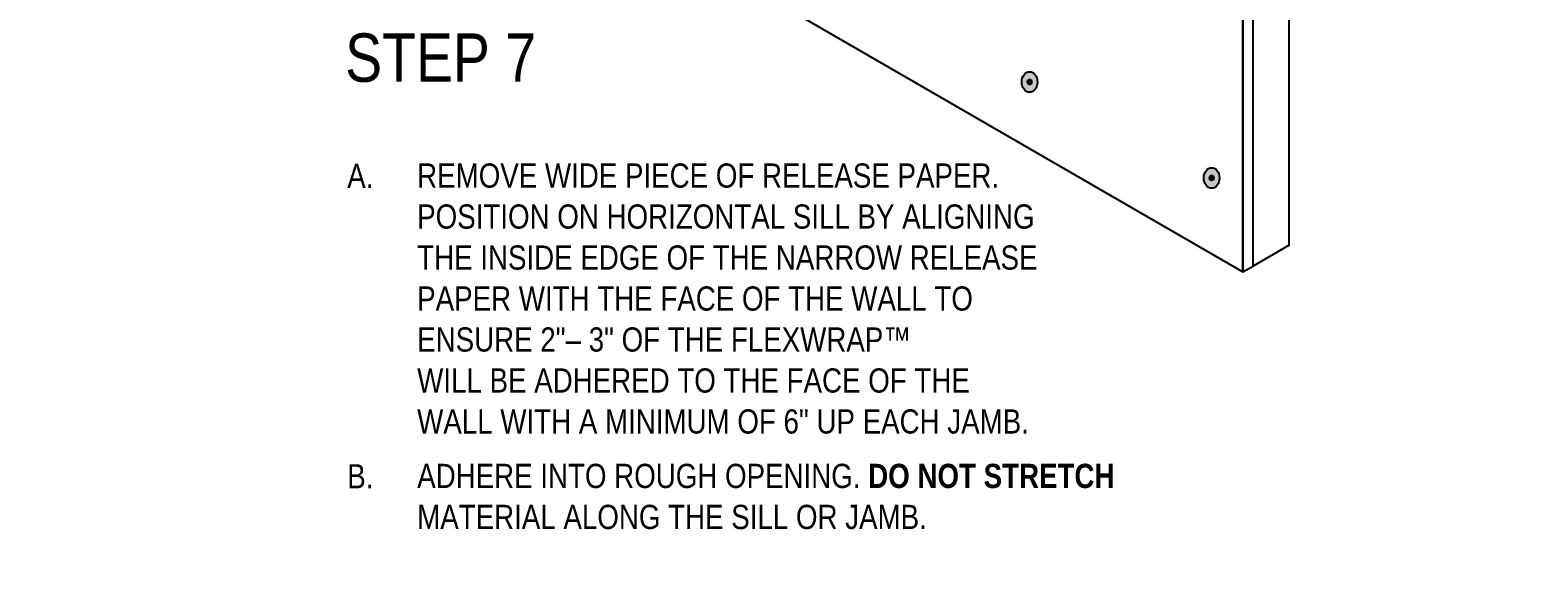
# Model space of a CAD drawing. Header units: inches. Extents: x -20.7 to 76.3, y -55.2 to 19.1.
# Drawn here: x -9.82 to -0.24, y 1.79 to 5.37 of the extents above; entities that cross this region are included whole.
import ezdxf

# ---------------------------------------------------------------- set-up
doc = ezdxf.new("R2010")
doc.units = ezdxf.units.IN
doc.header["$MEASUREMENT"] = 0
for name, color, linetype, lineweight in [('.ATI-TEXT', 7, 'Continuous', 0), ('G-ANNO-TTLB', 7, 'Continuous', 0), ('TYVEK', 7, 'Continuous', 0)]:
    doc.layers.add(name, color=color, linetype=linetype, lineweight=lineweight)

# ---------------------------------------------------------------- blocks, each defined once
blk = doc.blocks.new('Block_458')
at = {"layer": '.ATI-TEXT', "char_height": 0.2, "attachment_point": 7}
for s, insert in [('\\C18;\\c0;\\FArial Narrow|b0|i0|c1;\\H0.156297;\\W1.000000;REMOVE WIDE PIECE OF RELEASE PAPER. ', (-7.3182, 4.3439)), ('\\C18;\\c0;\\FArial Narrow|b0|i0|c1;\\H0.156297;\\W1.000000;A.', (-7.7701, 4.3439)), ('\\C18;\\c0;\\FArial Narrow|b0|i0|c1;\\H0.156297;\\W1.000000;POSITION ON HORIZONTAL SILL BY ALIGNING ', (-7.3182, 4.079)), ('\\C18;\\c0;\\FArial Narrow|b0|i0|c1;\\H0.156297;\\W1.000000;THE INSIDE EDGE OF THE NARROW RELEASE ', (-7.3182, 3.8141)), ('\\C18;\\c0;\\FArial Narrow|b0|i0|c1;\\H0.156297;\\W1.000000;PAPER WITH THE FACE OF THE WALL TO ', (-7.3182, 3.5492)), ('\\C18;\\c0;\\FArial Narrow|b0|i0|c1;\\H0.156297;\\W1.000000;ENSURE 2"– 3" OF THE FLEXWRAP™                 ', (-7.3182, 3.2843)), ('\\C18;\\c0;\\FArial Narrow|b0|i0|c1;\\H0.156297;\\W1.000000;WILL BE ADHERED TO THE FACE OF THE ', (-7.3182, 3.0194)), ('\\C18;\\c0;\\FArial Narrow|b0|i0|c1;\\H0.156297;\\W1.000000;WALL WITH A MINIMUM OF 6" UP EACH JAMB.', (-7.3182, 2.7545)), ('\\C18;\\c0;\\FArial Narrow|b0|i0|c1;\\H0.156297;\\W1.000000;B.', (-7.7703, 2.4024)), ('\\C18;\\c0;\\FArial Narrow|b0|i0|c1;\\H0.156297;\\W1.000000;ADHERE INTO ROUGH OPENING. \\FArial Narrow Bold|b1|i0|c1;DO NOT STRETCH\\FArial Narrow|b0|i0|c1; ', (-7.3182, 2.4025)), ('\\C18;\\c0;\\FArial Narrow|b0|i0|c1;\\H0.156297;\\W1.000000;MATERIAL ALONG THE SILL OR JAMB.', (-7.3182, 2.1375))]:
    blk.add_mtext(s, dxfattribs=dict(at, insert=insert))

msp = doc.modelspace()

# ---------------------------------------------------------------- hatches: boundary and pattern name
at = {"layer": 'G-ANNO-TTLB', "true_color": 0xff00ff, "transparency": 33554687}
h = msp.add_hatch(color=6, dxfattribs=at)
edge = h.paths.add_edge_path()
edge.add_spline(control_points=[(20.0342, -15.1346), (20.0342, -15.1346), (-20.6658, -15.1346), (-20.6658, -15.1346), (-20.6658, -15.1346), (-20.6658, 19.0008), (-20.6658, 19.0008), (-20.6658, 19.0008), (20.0342, 19.0008), (20.0342, 19.0008), (20.0342, 19.0008), (20.0342, -15.1346), (20.0342, -15.1346)], knot_values=[0, 0, 0, 0, 1, 1, 1, 2, 2, 2, 3, 3, 3, 4, 4, 4, 4], degree=3, periodic=0)
edge = h.paths.add_edge_path()
edge.add_spline(control_points=[(-20.5408, 18.8757), (-20.5408, 18.8757), (-20.5408, -15.0095), (-20.5408, -15.0095), (-20.5408, -15.0095), (19.9092, -15.0095), (19.9092, -15.0095), (19.9092, -15.0095), (19.9092, 18.8757), (19.9092, 18.8757), (19.9092, 18.8757), (-20.5408, 18.8757), (-20.5408, 18.8757)], knot_values=[0, 0, 0, 0, 1, 1, 1, 2, 2, 2, 3, 3, 3, 4, 4, 4, 4], degree=3, periodic=0)
edge.add_line((-20.5408, 18.8757), (-20.5408, 18.8757))
at = {"layer": 'TYVEK', "true_color": 0x003b71, "transparency": 33554687}
h = msp.add_hatch(color=156, dxfattribs=at)
h.dxf.hatch_style = 2
edge = h.paths.add_edge_path()
edge.add_ellipse((-3.3612, 5.029), major_axis=(0, 0.0664), ratio=0.766948, start_angle=0, end_angle=360)
h = msp.add_hatch(color=156, dxfattribs=at)
h.dxf.hatch_style = 2
edge = h.paths.add_edge_path()
edge.add_ellipse((-2.185, 4.4088), major_axis=(0, 0.0664), ratio=0.766948, start_angle=0, end_angle=360)

# ---------------------------------------------------------------- linework, layer by layer
at = {"layer": 'G-ANNO-TTLB'}
for points in [[(20.0342, -15.1346), (20.0342, -15.1346), (-20.6658, -15.1346), (-20.6658, -15.1346), (-20.6658, -15.1346), (-20.6658, 19.0008), (-20.6658, 19.0008), (-20.6658, 19.0008), (20.0342, 19.0008), (20.0342, 19.0008), (20.0342, 19.0008), (20.0342, -15.1346), (20.0342, -15.1346)], [(-20.5408, 18.8757), (-20.5408, 18.8757), (-20.5408, -15.0095), (-20.5408, -15.0095), (-20.5408, -15.0095), (19.9092, -15.0095), (19.9092, -15.0095), (19.9092, -15.0095), (19.9092, 18.8757), (19.9092, 18.8757), (19.9092, 18.8757), (-20.5408, 18.8757), (-20.5408, 18.8757)]]:
    msp.add_open_spline(points, degree=3, knots=[0, 0, 0, 0, 1, 1, 1, 2, 2, 2, 3, 3, 3, 4, 4, 4, 4], dxfattribs=at)
at = {"layer": 'TYVEK', "color": 33, "lineweight": 25, "true_color": 0xcc9966}
for p, q in [((-1.6831, 3.9694), (-1.6831, 9.8651)), ((-1.6831, 3.9746), (-1.9165, 3.8396))]:
    msp.add_line(p, q, dxfattribs=at)
at = {"layer": 'TYVEK', "color": 18, "lineweight": 25, "true_color": 0x000000}
for p in [(-1.9833, 9.6967), (-5.7177, 5.9629)]:
    msp.add_line(p, (-1.9833, 3.801), dxfattribs=at)
at = {"layer": 'TYVEK', "color": 2, "lineweight": 25, "true_color": 0xffff00}
for p, q in [((-1.9165, 3.8396), (-1.9165, 9.7353)), ((-1.9833, 3.801), (-1.9165, 3.8396))]:
    msp.add_line(p, q, dxfattribs=at)
at = {"layer": 'TYVEK', "color": 252, "lineweight": 25, "true_color": 0x848484}
for p, q in [((-1.9833, 3.801), (-1.9834, 8.894)), ((-3.3747, 5.0294), (-3.3477, 5.0294)), ((-3.3612, 5.0465), (-3.3612, 5.0122)), ((-2.1985, 4.4092), (-2.1715, 4.4092)), ((-2.185, 4.4264), (-2.185, 4.3921))]:
    msp.add_line(p, q, dxfattribs=at)
at = {"layer": 'TYVEK', "color": 18, "lineweight": 25, "true_color": 0x000000}
for centre in [(-3.3612, 5.029), (-2.185, 4.4088)]:
    msp.add_ellipse(centre, major_axis=(0, 0.0664), ratio=0.766948, dxfattribs=at)
at = {"layer": 'TYVEK', "color": 252, "lineweight": 25, "true_color": 0x848484}
for centre in [(-3.3612, 5.0294), (-2.185, 4.4092)]:
    msp.add_ellipse(centre, major_axis=(0, 0.0171), ratio=0.788846, dxfattribs=at)

# ---------------------------------------------------------------- block references
at = {"layer": '.ATI-TEXT'}
msp.add_blockref('Block_458', (0, 0), dxfattribs=at)

# ---------------------------------------------------------------- texts
at = {"layer": '.ATI-TEXT', "insert": (-7.7836, 5.0257), "char_height": 0.2, "attachment_point": 7}
msp.add_mtext('\\C18;\\c0;\\FArial Narrow|b0|i0|c1;\\H0.312594;\\W1.000000;STEP 7', dxfattribs=at)

doc.saveas('drawing.dxf')
